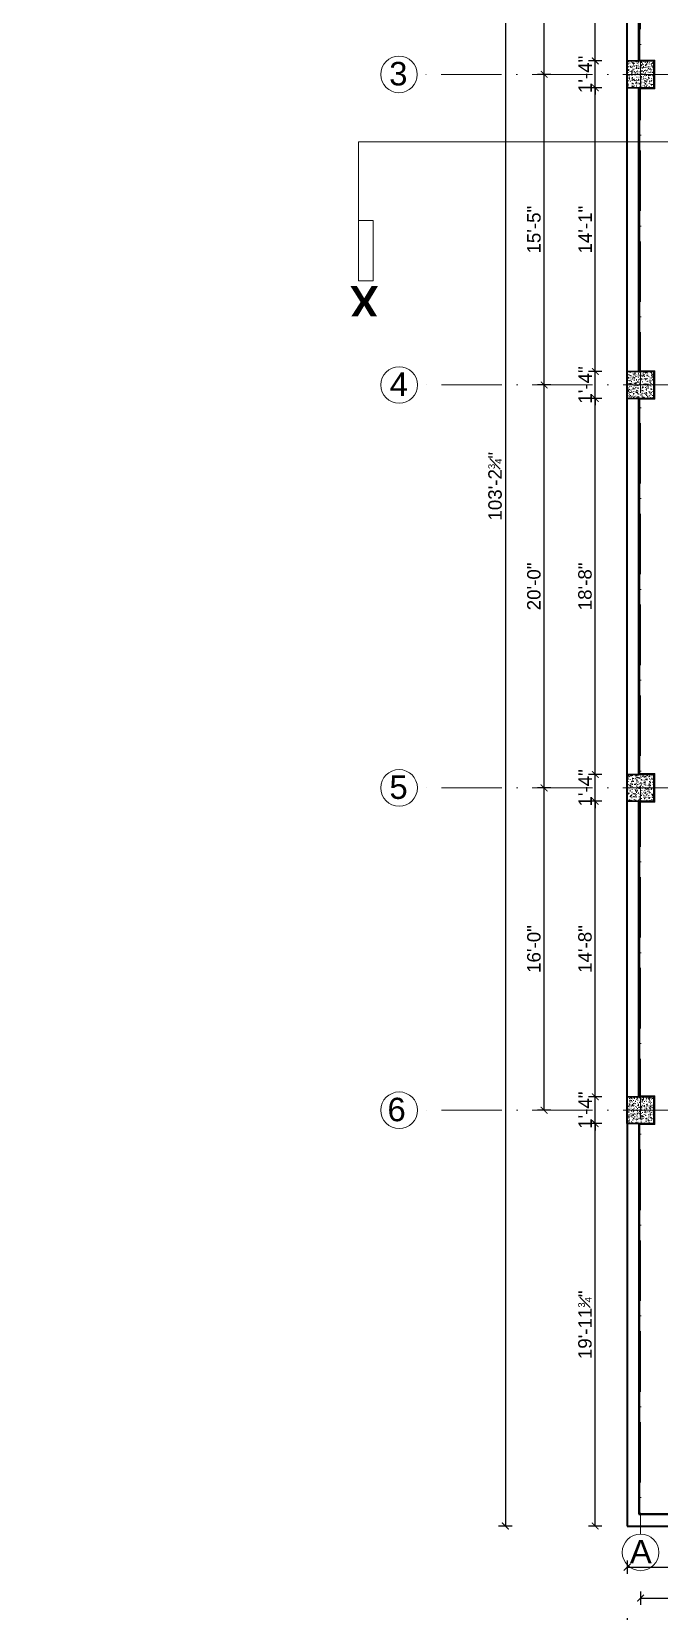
# Model space of a CAD drawing. Header units: inches. Extents: x 10755 to 33653, y -10992 to 10708.
# Drawn here: x 11744 to 12118, y 5936 to 6877 of the extents above; entities that cross this region are included whole.
import ezdxf

# ---------------------------------------------------------------- set-up
doc = ezdxf.new("R2010")
doc.units = ezdxf.units.IN
doc.header["$MEASUREMENT"] = 0
doc.linetypes.add('ACAD_ISO10W100', pattern=[18, 12, -3, 0, -3])
for name, color, linetype, lineweight in [('A-ANNO-SYMB', 6, 'Continuous', 9), ('centerline', 9, 'ACAD_ISO10W100', 5), ('col', 1, 'Continuous', 30), ('dim', 6, 'Continuous', 13), ('dimension center - 8', 134, 'Continuous', 13), ('dimension element- 8', 5, 'Continuous', 13), ('dimension overall - 8', 185, 'Continuous', 13), ('DIMINSION', 5, 'Continuous', 15), ('hatch', 33, 'Continuous', 5), ('hatch- rcc', 252, 'Continuous', 5), ('PLASTER', 50, 'Continuous', 9), ('SECTION LINE1', 6, 'Continuous', 18), ('title text 1', 113, 'Continuous', 25), ('wall', 1, 'Continuous', 35)]:
    doc.layers.add(name, color=color, linetype=linetype, lineweight=lineweight)
doc.layers.add('T-TEXT', color=230, linetype='Continuous')
doc.layers.get('DIMINSION').off()
doc.styles.add('Prajwal', font='stylu.ttf', dxfattribs={"height": 9})
doc.styles.get("Standard").update_dxf_attribs({"font": 'arial.ttf'})
doc.styles.add('suren', font='times.ttf', dxfattribs={"height": 4})
doc.dimstyles.new('S8', dxfattribs={"dimscale": 8, "dimtxt": 1, "dimasz": 0.5, "dimexe": 0.5, "dimexo": 0.5, "dimgap": 0.25, "dimtad": 1, "dimzin": 3, "dimdsep": 46, "dimlunit": 4, "dimtxsty": 'Standard', "dimblk": 'ARCHTICK', "dimcen": 0, "dimclrd": 256, "dimclre": 256, "dimclrt": 6, "dimadec": 0, "dimazin": 0, "dimtfac": 0.5, "dimtix": 1, "dimtmove": 1, "dimatfit": 3, "dimfxl": 0.5, "dimfxlon": 1, "dimfrac": 1, "dimtolj": 1, "dimtzin": 0, "dimarcsym": 1})

# ---------------------------------------------------------------- blocks, each defined once
blk = doc.blocks.new('ETERWEWE')
at = {"layer": 'hatch- rcc', "linetype": 'Continuous', "ltscale": 30}
h = blk.add_hatch(dxfattribs=at)
h.set_pattern_fill('AR-CONC', color=256, scale=0.5, style=0)
h.set_pattern_definition([(50, (0, 0), (3.586300913, -0.313760675), [0.375, -4.125]), (355, (0, 0), (-0.69375667, 3.76096067), [0.3, -3.3]), (100.4514445, (0.299, -0.026), (2.89254423, 3.447199955), [0.31870096, -3.50571056]), (46.1842, (0, 1), (5.33620665, -0.8275964), [0.5625, -6.1875]), (96.6356355, (0.4447, 0.931), (4.67330973, 4.870593), [0.47805171, -5.2585688]), (351.184164, (0, 1), (4.67330973, 4.870593), [0.45, -4.95]), (21, (0.5, 0.75), (2.98453526, -2.013094453), [0.375, -4.125]), (326, (0.5, 0.75), (1.21657666, 3.625750225), [0.3, -3.3]), (71.4514447, (0.7487, 0.5822), (4.20111188, 1.612655764), [0.31870095, -3.50571056]), (37.5, (0, 0), (0.060799277, 1.664469269), [0, -3.26, 0, -3.35, 0, -3.3125]), (7.5, (0, 0), (1.315347687, 1.97205856), [0, -1.91, 0, -3.185, 0, -1.2625]), (327.5, (-1.115, 0), (2.669112181, -0.112774359), [0, -1.25, 0, -3.9, 0, -5.175]), (317.5, (-1.615, 0), (2.915930847, 0.50052491), [0, -1.625, 0, -2.59, 0, -3.675])])
h.paths.add_polyline_path([(159423.23, -3794.58), (159439.23, -3794.58), (159439.23, -3778.58), (159423.23, -3778.58)])
at = {"layer": 'col', "linetype": 'Continuous', "ltscale": 30}
blk.add_lwpolyline([(159423.23, -3794.58), (159423.23, -3778.58), (159439.23, -3778.58), (159439.23, -3794.58), (159423.23, -3794.58)], dxfattribs=at)
blk = doc.blocks.new('wewerrr')
at = {"layer": 'DIMINSION', "linetype": 'Continuous'}
for p in [(16886.62, -332.81), (16886.62, -332.81), (16886.62, -517.81), (16886.62, -517.81), (16886.62, -757.81), (16886.62, -757.81), (16886.62, -949.81), (16886.62, -949.81)]:
    blk.add_blockref('ETERWEWE', p, dxfattribs=at)
blk = doc.blocks.new('EWEWRTT')
at = {"layer": 'centerline', "ltscale": 3}
for p, q in [((176317.85, -3623.75), (176317.85, -4988.85)), ((176830.19, -4119.4), (176184.84, -4119.4)), ((176830.31, -4304.4), (176184.95, -4304.4)), ((176830.26, -4544.4), (176184.91, -4544.4)), ((176830.31, -4736.4), (176184.95, -4736.4))]:
    blk.add_line(p, q, dxfattribs=at)
at = {"layer": 'centerline', "linetype": 'Continuous'}
for centre in [(176173.93, -4119.4), (176174.04, -4304.4), (176174, -4544.4), (176174.04, -4736.4), (176317.85, -4999.76)]:
    blk.add_circle(centre, 10.91, dxfattribs=at)
at = {"layer": 'T-TEXT', "ltscale": 100, "char_height": 14, "width": 12.944, "style": 'suren'}
for s, insert, attachment_point in [('{\\fArial|b0|i0|c0|p34;3}', (176178.97, -4111.96), 3), ('{\\fArial|b0|i0|c0|p34;4}', (176179.29, -4296.96), 3), ('{\\fArial|b0|i0|c0|p34;5}', (176179.1, -4536.96), 3), ('{\\fArial|b0|i0|c0|p34;6}', (176177.94, -4728.96), 3), ('{\\fArial|b0|i0|c0|p34;A}', (176311.49, -4992.32), 1)]:
    blk.add_mtext(s, dxfattribs=dict(at, insert=insert, attachment_point=attachment_point))
blk = doc.blocks.new('Section - Section Head - Filled_1-22785-GROUND FLOOR PLAN')
at = {"layer": 'A-ANNO-SYMB'}
for p, q in [((-0.25, 0.354), (-0.604, 0)), ((-0.25, 0.354), (-0.427, 0.177)), ((-0.25, 0.354), (0.104, 0)), ((-0.604, 0), (-0.5, 0)), ((0, 0), (0.104, 0)), ((-0.5, 0), (-0.604, 0)), ((0, 0), (0.104, 0))]:
    blk.add_line(p, q, dxfattribs=at)
for start, end in [(360, 180), (180, 360)]:
    blk.add_arc((-0.25, 0), 0.25, start, end, dxfattribs=at)
blk = doc.blocks.new('ERWEWRTRT')
at = {"layer": 'SECTION LINE1', "linetype": 'Continuous', "ltscale": 30}
for p, q in [((177670.83, -4087.75), (177670.83, -4159.5)), ((177670.83, -4088.52), (177670.83, -4112.52)), ((176971.92, -4112.65), (176971.92, -4159.5)), ((176971.92, -4159.5), (177670.83, -4159.5))]:
    blk.add_line(p, q, dxfattribs=at)
blk.add_lwpolyline([(176971.92, -4112.65), (176980.68, -4112.65), (176980.68, -4076.65), (176971.92, -4076.65)], close=True, dxfattribs=at)
at = {"layer": 'SECTION LINE1', "linetype": 'Continuous', "ltscale": 30, "xscale": -48, "yscale": 48, "zscale": -48}
blk.add_blockref('Section - Section Head - Filled_1-22785-GROUND FLOOR PLAN', (177658.83, -4100.52), dxfattribs=at)
at = {"layer": 'title text 1', "char_height": 18, "width": 3.410605131648481e-13, "attachment_point": 9, "style": 'Prajwal'}
for insert in [(176983.7, -4073.49), (177680.19, -4078.13)]:
    blk.add_mtext('\\pi-24.83;{\\fArial|b1|i0|c0|p34;X}', dxfattribs=dict(at, insert=insert))
blk = doc.blocks.new('_ArchTick')
at = {"color": 0, "const_width": 0.15}
blk.add_lwpolyline([(-0.5, -0.5), (0.5, 0.5)], dxfattribs=at)
blk = doc.blocks.new('*D43')
at = {"layer": 'Defpoints', "lineweight": -2, "transparency": 16777216}
for p, q in [((12080.11, 6434.82), (12080.11, 6438.82)), ((12084.11, 6434.82), (12076.11, 6434.82)), ((12080.11, 6418.82), (12080.11, 6434.82)), ((12084.11, 6418.82), (12076.11, 6418.82)), ((12080.11, 6418.82), (12080.11, 6414.82))]:
    blk.add_line(p, q, dxfattribs=at)
at = {"layer": 'Defpoints', "color": 0, "transparency": 16777216}
for p in [(12080.11, 6434.82), (12099.09, 6434.82), (12099.09, 6418.82)]:
    blk.add_point(p, dxfattribs=at)
at = {"layer": 'Defpoints', "lineweight": -2, "transparency": 16777216, "xscale": 4, "yscale": 4, "zscale": 4}
for p, rotation in [((12080.11, 6434.82), 270), ((12080.11, 6418.82), 90)]:
    blk.add_blockref('_ArchTick', p, dxfattribs=dict(at, rotation=rotation))
at = {"layer": 'Defpoints', "color": 6, "transparency": 16777216, "insert": (12074.09, 6426.82), "char_height": 8, "attachment_point": 5, "rotation": 90}
blk.add_mtext('\\A1;1\'-4"', dxfattribs=at)
blk = doc.blocks.new('*D41')
at = {"layer": 'Defpoints', "color": 0, "transparency": 16777216}
for p in [(12080.11, 6242.82), (12099.09, 6242.82), (12099.09, 6226.82)]:
    blk.add_point(p, dxfattribs=at)
at = {"layer": 'dimension element- 8', "lineweight": -2, "transparency": 16777216}
for p, q in [((12084.11, 6242.82), (12076.11, 6242.82)), ((12080.11, 6242.82), (12080.11, 6246.82)), ((12080.11, 6226.82), (12080.11, 6242.82)), ((12084.11, 6226.82), (12076.11, 6226.82)), ((12080.11, 6226.82), (12080.11, 6222.82))]:
    blk.add_line(p, q, dxfattribs=at)
at = {"layer": 'dimension element- 8', "lineweight": -2, "transparency": 16777216, "xscale": 4, "yscale": 4, "zscale": 4}
for p, rotation in [((12080.11, 6242.82), 270), ((12080.11, 6226.82), 90)]:
    blk.add_blockref('_ArchTick', p, dxfattribs=dict(at, rotation=rotation))
at = {"layer": 'dimension element- 8', "color": 6, "transparency": 16777216, "insert": (12074.09, 6234.82), "char_height": 8, "attachment_point": 5, "rotation": 90}
blk.add_mtext('\\A1;1\'-4"', dxfattribs=at)
blk = doc.blocks.new('*D40')
at = {"layer": 'Defpoints', "color": 0, "transparency": 16777216}
for p in [(12080.11, 6226.82), (12099.09, 6226.82), (12099.09, 5987.15)]:
    blk.add_point(p, dxfattribs=at)
at = {"layer": 'dimension element- 8', "lineweight": -2, "transparency": 16777216}
for p, q in [((12084.11, 6226.82), (12076.11, 6226.82)), ((12080.11, 5987.15), (12080.11, 6226.82)), ((12084.11, 5987.15), (12076.11, 5987.15))]:
    blk.add_line(p, q, dxfattribs=at)
at = {"layer": 'dimension element- 8', "lineweight": -2, "transparency": 16777216, "xscale": 4, "yscale": 4, "zscale": 4}
for p, rotation in [((12080.11, 6226.82), 90), ((12080.11, 5987.15), 270)]:
    blk.add_blockref('_ArchTick', p, dxfattribs=dict(at, rotation=rotation))
at = {"layer": 'dimension element- 8', "color": 6, "transparency": 16777216, "insert": (12074, 6106.98), "char_height": 8, "attachment_point": 5, "rotation": 90}
blk.add_mtext('\\A1;19\'-11{\\H0.500000x;\\S3#4;}"', dxfattribs=at)
blk = doc.blocks.new('*D45')
at = {"layer": 'Defpoints', "lineweight": -2, "transparency": 16777216}
for p, q in [((12084.11, 6674.82), (12076.11, 6674.82)), ((12080.11, 6674.82), (12080.11, 6678.82)), ((12080.11, 6658.82), (12080.11, 6674.82)), ((12084.11, 6658.82), (12076.11, 6658.82)), ((12080.11, 6658.82), (12080.11, 6654.82))]:
    blk.add_line(p, q, dxfattribs=at)
at = {"layer": 'Defpoints', "color": 0, "transparency": 16777216}
for p in [(12080.11, 6674.82), (12099.09, 6674.82), (12099.09, 6658.82)]:
    blk.add_point(p, dxfattribs=at)
at = {"layer": 'Defpoints', "lineweight": -2, "transparency": 16777216, "xscale": 4, "yscale": 4, "zscale": 4}
for p, rotation in [((12080.11, 6674.82), 270), ((12080.11, 6658.82), 90)]:
    blk.add_blockref('_ArchTick', p, dxfattribs=dict(at, rotation=rotation))
at = {"layer": 'Defpoints', "color": 6, "transparency": 16777216, "insert": (12074.09, 6666.82), "char_height": 8, "attachment_point": 5, "rotation": 90}
blk.add_mtext('\\A1;1\'-4"', dxfattribs=at)
blk = doc.blocks.new('*D42')
at = {"layer": 'Defpoints', "color": 0, "transparency": 16777216}
for p in [(12080.11, 6418.82), (12099.09, 6418.82), (12099.09, 6242.82)]:
    blk.add_point(p, dxfattribs=at)
at = {"layer": 'dimension element- 8', "lineweight": -2, "transparency": 16777216}
for p, q in [((12084.11, 6418.82), (12076.11, 6418.82)), ((12080.11, 6242.82), (12080.11, 6418.82)), ((12084.11, 6242.82), (12076.11, 6242.82))]:
    blk.add_line(p, q, dxfattribs=at)
at = {"layer": 'dimension element- 8', "lineweight": -2, "transparency": 16777216, "xscale": 4, "yscale": 4, "zscale": 4}
for p, rotation in [((12080.11, 6418.82), 90), ((12080.11, 6242.82), 270)]:
    blk.add_blockref('_ArchTick', p, dxfattribs=dict(at, rotation=rotation))
at = {"layer": 'dimension element- 8', "color": 6, "transparency": 16777216, "insert": (12074.02, 6330.82), "char_height": 8, "attachment_point": 5, "rotation": 90}
blk.add_mtext('\\A1;14\'-8"', dxfattribs=at)
blk = doc.blocks.new('*D47')
at = {"layer": 'Defpoints', "lineweight": -2, "transparency": 16777216}
for p, q in [((12080.11, 6859.82), (12080.11, 6863.82)), ((12084.11, 6859.82), (12076.11, 6859.82)), ((12080.11, 6843.82), (12080.11, 6859.82)), ((12084.11, 6843.82), (12076.11, 6843.82)), ((12080.11, 6843.82), (12080.11, 6839.82))]:
    blk.add_line(p, q, dxfattribs=at)
at = {"layer": 'Defpoints', "color": 0, "transparency": 16777216}
for p in [(12080.11, 6859.82), (12099.09, 6859.82), (12099.09, 6843.82)]:
    blk.add_point(p, dxfattribs=at)
at = {"layer": 'Defpoints', "lineweight": -2, "transparency": 16777216, "xscale": 4, "yscale": 4, "zscale": 4}
for p, rotation in [((12080.11, 6859.82), 270), ((12080.11, 6843.82), 90)]:
    blk.add_blockref('_ArchTick', p, dxfattribs=dict(at, rotation=rotation))
at = {"layer": 'Defpoints', "color": 6, "transparency": 16777216, "insert": (12074.09, 6851.82), "char_height": 8, "attachment_point": 5, "rotation": 90}
blk.add_mtext('\\A1;1\'-4"', dxfattribs=at)
blk = doc.blocks.new('*D44')
at = {"layer": 'Defpoints', "color": 0, "transparency": 16777216}
for p in [(12080.11, 6658.82), (12099.09, 6658.82), (12099.09, 6434.82)]:
    blk.add_point(p, dxfattribs=at)
at = {"layer": 'dimension element- 8', "lineweight": -2, "transparency": 16777216}
for p, q in [((12084.11, 6658.82), (12076.11, 6658.82)), ((12080.11, 6434.82), (12080.11, 6658.82)), ((12084.11, 6434.82), (12076.11, 6434.82))]:
    blk.add_line(p, q, dxfattribs=at)
at = {"layer": 'dimension element- 8', "lineweight": -2, "transparency": 16777216, "xscale": 4, "yscale": 4, "zscale": 4}
for p, rotation in [((12080.11, 6658.82), 90), ((12080.11, 6434.82), 270)]:
    blk.add_blockref('_ArchTick', p, dxfattribs=dict(at, rotation=rotation))
at = {"layer": 'dimension element- 8', "color": 6, "transparency": 16777216, "insert": (12074.02, 6546.82), "char_height": 8, "attachment_point": 5, "rotation": 90}
blk.add_mtext('\\A1;18\'-8"', dxfattribs=at)
blk = doc.blocks.new('*D46')
at = {"layer": 'Defpoints', "color": 0, "transparency": 16777216}
for p in [(12080.11, 6843.82), (12099.09, 6843.82), (12099.09, 6674.82)]:
    blk.add_point(p, dxfattribs=at)
at = {"layer": 'dimension element- 8', "lineweight": -2, "transparency": 16777216}
for p, q in [((12084.11, 6843.82), (12076.11, 6843.82)), ((12080.11, 6674.82), (12080.11, 6843.82)), ((12084.11, 6674.82), (12076.11, 6674.82))]:
    blk.add_line(p, q, dxfattribs=at)
at = {"layer": 'dimension element- 8', "lineweight": -2, "transparency": 16777216, "xscale": 4, "yscale": 4, "zscale": 4}
for p, rotation in [((12080.11, 6843.82), 90), ((12080.11, 6674.82), 270)]:
    blk.add_blockref('_ArchTick', p, dxfattribs=dict(at, rotation=rotation))
at = {"layer": 'dimension element- 8', "color": 6, "transparency": 16777216, "insert": (12074.09, 6759.32), "char_height": 8, "attachment_point": 5, "rotation": 90}
blk.add_mtext('\\A1;14\'-1"', dxfattribs=at)
blk = doc.blocks.new('*D52')
at = {"layer": 'Defpoints', "color": 0, "transparency": 16777216}
for p in [(12049.65, 6426.82), (12099.09, 6426.82), (12099.09, 6234.82)]:
    blk.add_point(p, dxfattribs=at)
at = {"layer": 'dimension center - 8', "lineweight": -2, "transparency": 16777216}
for p, q in [((12053.65, 6426.82), (12045.65, 6426.82)), ((12049.65, 6234.82), (12049.65, 6426.82)), ((12053.65, 6234.82), (12045.65, 6234.82))]:
    blk.add_line(p, q, dxfattribs=at)
at = {"layer": 'dimension center - 8', "lineweight": -2, "transparency": 16777216, "xscale": 4, "yscale": 4, "zscale": 4}
for p, rotation in [((12049.65, 6426.82), 90), ((12049.65, 6234.82), 270)]:
    blk.add_blockref('_ArchTick', p, dxfattribs=dict(at, rotation=rotation))
at = {"layer": 'dimension center - 8', "color": 6, "transparency": 16777216, "insert": (12043.57, 6330.82), "char_height": 8, "attachment_point": 5, "rotation": 90}
blk.add_mtext('\\A1;16\'-0"', dxfattribs=at)
blk = doc.blocks.new('*D48')
at = {"layer": 'Defpoints', "color": 0, "transparency": 16777216}
for p in [(12080.11, 7059.82), (12099.09, 7059.82), (12099.09, 6859.82)]:
    blk.add_point(p, dxfattribs=at)
at = {"layer": 'dimension element- 8', "lineweight": -2, "transparency": 16777216}
for p, q in [((12084.11, 7059.82), (12076.11, 7059.82)), ((12080.11, 6859.82), (12080.11, 7059.82)), ((12084.11, 6859.82), (12076.11, 6859.82))]:
    blk.add_line(p, q, dxfattribs=at)
at = {"layer": 'dimension element- 8', "lineweight": -2, "transparency": 16777216, "xscale": 4, "yscale": 4, "zscale": 4}
for p, rotation in [((12080.11, 7059.82), 90), ((12080.11, 6859.82), 270)]:
    blk.add_blockref('_ArchTick', p, dxfattribs=dict(at, rotation=rotation))
at = {"layer": 'dimension element- 8', "color": 6, "transparency": 16777216, "insert": (12074.02, 6959.82), "char_height": 8, "attachment_point": 5, "rotation": 90}
blk.add_mtext('\\A1;16\'-8"', dxfattribs=at)
blk = doc.blocks.new('*D55')
at = {"layer": 'Defpoints', "color": 0, "transparency": 16777216}
for p in [(12049.65, 7067.82), (12099.09, 7067.82), (12099.09, 6851.82)]:
    blk.add_point(p, dxfattribs=at)
at = {"layer": 'dimension center - 8', "lineweight": -2, "transparency": 16777216}
for p, q in [((12053.65, 7067.82), (12045.65, 7067.82)), ((12049.65, 6851.82), (12049.65, 7067.82)), ((12053.65, 6851.82), (12045.65, 6851.82))]:
    blk.add_line(p, q, dxfattribs=at)
at = {"layer": 'dimension center - 8', "lineweight": -2, "transparency": 16777216, "xscale": 4, "yscale": 4, "zscale": 4}
for p, rotation in [((12049.65, 7067.82), 90), ((12049.65, 6851.82), 270)]:
    blk.add_blockref('_ArchTick', p, dxfattribs=dict(at, rotation=rotation))
at = {"layer": 'dimension center - 8', "color": 6, "transparency": 16777216, "insert": (12043.57, 6959.82), "char_height": 8, "attachment_point": 5, "rotation": 90}
blk.add_mtext('\\A1;18\'-0"', dxfattribs=at)
blk = doc.blocks.new('*D53')
at = {"layer": 'Defpoints', "color": 0, "transparency": 16777216}
for p in [(12049.65, 6666.82), (12099.09, 6666.82), (12099.09, 6426.82)]:
    blk.add_point(p, dxfattribs=at)
at = {"layer": 'dimension center - 8', "lineweight": -2, "transparency": 16777216}
for p, q in [((12053.65, 6666.82), (12045.65, 6666.82)), ((12049.65, 6426.82), (12049.65, 6666.82)), ((12053.65, 6426.82), (12045.65, 6426.82))]:
    blk.add_line(p, q, dxfattribs=at)
at = {"layer": 'dimension center - 8', "lineweight": -2, "transparency": 16777216, "xscale": 4, "yscale": 4, "zscale": 4}
for p, rotation in [((12049.65, 6666.82), 90), ((12049.65, 6426.82), 270)]:
    blk.add_blockref('_ArchTick', p, dxfattribs=dict(at, rotation=rotation))
at = {"layer": 'dimension center - 8', "color": 6, "transparency": 16777216, "insert": (12043.57, 6546.82), "char_height": 8, "attachment_point": 5, "rotation": 90}
blk.add_mtext('\\A1;20\'-0"', dxfattribs=at)
blk = doc.blocks.new('*D54')
at = {"layer": 'Defpoints', "color": 0, "transparency": 16777216}
for p in [(12049.65, 6851.82), (12099.09, 6851.82), (12099.09, 6666.82)]:
    blk.add_point(p, dxfattribs=at)
at = {"layer": 'dimension center - 8', "lineweight": -2, "transparency": 16777216}
for p, q in [((12053.65, 6851.82), (12045.65, 6851.82)), ((12049.65, 6666.82), (12049.65, 6851.82)), ((12053.65, 6666.82), (12045.65, 6666.82))]:
    blk.add_line(p, q, dxfattribs=at)
at = {"layer": 'dimension center - 8', "lineweight": -2, "transparency": 16777216, "xscale": 4, "yscale": 4, "zscale": 4}
for p, rotation in [((12049.65, 6851.82), 90), ((12049.65, 6666.82), 270)]:
    blk.add_blockref('_ArchTick', p, dxfattribs=dict(at, rotation=rotation))
at = {"layer": 'dimension center - 8', "color": 6, "transparency": 16777216, "insert": (12043.57, 6759.32), "char_height": 8, "attachment_point": 5, "rotation": 90}
blk.add_mtext('\\A1;15\'-5"', dxfattribs=at)
blk = doc.blocks.new('*D57')
at = {"layer": 'Defpoints', "color": 0, "transparency": 16777216}
for p in [(12099.09, 7225.82), (12026.54, 5987.15), (12099.09, 5987.15)]:
    blk.add_point(p, dxfattribs=at)
at = {"layer": 'dimension overall - 8', "lineweight": -2, "transparency": 16777216}
for p, q in [((12030.54, 7225.82), (12022.54, 7225.82)), ((12026.54, 7225.82), (12026.54, 5987.15)), ((12030.54, 5987.15), (12022.54, 5987.15))]:
    blk.add_line(p, q, dxfattribs=at)
at = {"layer": 'dimension overall - 8', "lineweight": -2, "transparency": 16777216, "xscale": 4, "yscale": 4, "zscale": 4}
for p, rotation in [((12026.54, 7225.82), 90), ((12026.54, 5987.15), 270)]:
    blk.add_blockref('_ArchTick', p, dxfattribs=dict(at, rotation=rotation))
at = {"layer": 'dimension overall - 8', "color": 6, "transparency": 16777216, "insert": (12020.43, 6606.48), "char_height": 8, "attachment_point": 5, "rotation": 90}
blk.add_mtext('\\A1;103\'-2{\\H0.500000x;\\S3#4;}"', dxfattribs=at)
blk = doc.blocks.new('*D737')
at = {"layer": 'Defpoints', "color": 0, "transparency": 16777216}
for p in [(12099.09, 5987.15), (12292.09, 5987.15), (12292.09, 5962.63)]:
    blk.add_point(p, dxfattribs=at)
at = {"layer": 'dimension element- 8', "lineweight": -2, "transparency": 16777216}
for p, q in [((12099.09, 5966.63), (12099.09, 5958.63)), ((12292.09, 5966.63), (12292.09, 5958.63)), ((12099.09, 5962.63), (12292.09, 5962.63))]:
    blk.add_line(p, q, dxfattribs=at)
at = {"layer": 'dimension element- 8', "lineweight": -2, "transparency": 16777216, "xscale": 4, "yscale": 4, "zscale": 4, "rotation": 180}
blk.add_blockref('_ArchTick', (12099.09, 5962.63), dxfattribs=at)
at = {"layer": 'dimension element- 8', "lineweight": -2, "transparency": 16777216, "xscale": 4, "yscale": 4, "zscale": 4}
blk.add_blockref('_ArchTick', (12292.09, 5962.63), dxfattribs=at)
at = {"layer": 'dimension element- 8', "color": 6, "transparency": 16777216, "insert": (12195.59, 5968.71), "char_height": 8, "attachment_point": 5}
blk.add_mtext('\\A1;16\'-1"', dxfattribs=at)
blk = doc.blocks.new('*D742')
at = {"layer": 'Defpoints', "color": 0, "transparency": 16777216}
for p in [(12107.09, 5980.56), (12284.09, 5980.56), (12284.09, 5944.19)]:
    blk.add_point(p, dxfattribs=at)
at = {"layer": 'dimension center - 8', "lineweight": -2, "transparency": 16777216}
for p, q in [((12107.09, 5948.19), (12107.09, 5940.19)), ((12284.09, 5948.19), (12284.09, 5940.19)), ((12107.09, 5944.19), (12284.09, 5944.19))]:
    blk.add_line(p, q, dxfattribs=at)
at = {"layer": 'dimension center - 8', "lineweight": -2, "transparency": 16777216, "xscale": 4, "yscale": 4, "zscale": 4, "rotation": 180}
blk.add_blockref('_ArchTick', (12107.09, 5944.19), dxfattribs=at)
at = {"layer": 'dimension center - 8', "lineweight": -2, "transparency": 16777216, "xscale": 4, "yscale": 4, "zscale": 4}
blk.add_blockref('_ArchTick', (12284.09, 5944.19), dxfattribs=at)
at = {"layer": 'dimension center - 8', "color": 6, "transparency": 16777216, "insert": (12195.59, 5950.28), "char_height": 8, "attachment_point": 5}
blk.add_mtext('\\A1;14\'-9"', dxfattribs=at)
blk = doc.blocks.new('*D744')
at = {"layer": 'Defpoints', "color": 0, "transparency": 16777216}
for p in [(12517.04, 6226.82), (12099.09, 5987.15), (12099.09, 5928.28)]:
    blk.add_point(p, dxfattribs=at)
at = {"layer": 'dimension overall - 8', "lineweight": -2, "transparency": 16777216}
for p, q in [((12099.09, 5932.28), (12099.09, 5924.28)), ((12517.04, 5932.28), (12517.04, 5924.28)), ((12517.04, 5928.28), (12099.09, 5928.28))]:
    blk.add_line(p, q, dxfattribs=at)
at = {"layer": 'dimension overall - 8', "lineweight": -2, "transparency": 16777216, "xscale": 4, "yscale": 4, "zscale": 4, "rotation": 180}
blk.add_blockref('_ArchTick', (12099.09, 5928.28), dxfattribs=at)
at = {"layer": 'dimension overall - 8', "lineweight": -2, "transparency": 16777216, "xscale": 4, "yscale": 4, "zscale": 4}
blk.add_blockref('_ArchTick', (12517.04, 5928.28), dxfattribs=at)
at = {"layer": 'dimension overall - 8', "color": 6, "transparency": 16777216, "insert": (12308.06, 5934.36), "char_height": 8, "attachment_point": 5}
blk.add_mtext('\\A1;34\'-10"', dxfattribs=at)
blk = doc.blocks.new('*D3622')
at = {"layer": 'Defpoints', "color": 0, "transparency": 16777216}
for p in [(10864.08, 6434.82), (31531.53, 6434.82), (31551.39, 6095.11)]:
    blk.add_point(p, dxfattribs=at)
at = {"layer": 'dim', "lineweight": -2, "transparency": 16777216}
for p, q in [((31527.53, 6434.82), (31535.53, 6434.82)), ((31531.53, 6095.11), (31531.53, 6434.82)), ((31535.53, 6095.11), (31527.53, 6095.11))]:
    blk.add_line(p, q, dxfattribs=at)
at = {"layer": 'dim', "lineweight": -2, "transparency": 16777216, "xscale": 4, "yscale": 4, "zscale": 4}
for p, rotation in [((31531.53, 6434.82), 90), ((31531.53, 6095.11), 270)]:
    blk.add_blockref('_ArchTick', p, dxfattribs=dict(at, rotation=rotation))
at = {"layer": 'dim', "color": 6, "transparency": 16777216, "insert": (31525.42, 6264.96), "char_height": 8, "attachment_point": 5, "rotation": 90}
blk.add_mtext('\\A1;28\'-3{\\H0.500000x;\\S3#4;}"', dxfattribs=at)
blk = doc.blocks.new('*D3627')
at = {"layer": 'Defpoints', "color": 0, "transparency": 16777216}
for p in [(31969.25, 7241.82), (11281.95, 6632.82), (31991.14, 6632.82)]:
    blk.add_point(p, dxfattribs=at)
at = {"layer": 'dim', "lineweight": -2, "transparency": 16777216}
for p, q in [((31987.14, 7241.82), (31995.14, 7241.82)), ((31991.14, 7241.82), (31991.14, 6632.82)), ((31987.14, 6632.82), (31995.14, 6632.82))]:
    blk.add_line(p, q, dxfattribs=at)
at = {"layer": 'dim', "lineweight": -2, "transparency": 16777216, "xscale": 4, "yscale": 4, "zscale": 4}
for p, rotation in [((31991.14, 7241.82), 90), ((31991.14, 6632.82), 270)]:
    blk.add_blockref('_ArchTick', p, dxfattribs=dict(at, rotation=rotation))
at = {"layer": 'dim', "color": 6, "transparency": 16777216, "insert": (31985.05, 6937.32), "char_height": 8, "attachment_point": 5, "rotation": 90}
blk.add_mtext('\\A1;50\'-9"', dxfattribs=at)

msp = doc.modelspace()

# ---------------------------------------------------------------- linework, layer by layer
at = {"layer": 'Defpoints'}
for points in [[(12106.089, 6859.819), (12115.089, 6859.819), (12115.089, 6843.819), (12106.089, 6843.819)], [(12106.089, 6674.819), (12115.089, 6674.819), (12115.089, 6658.819), (12106.089, 6658.819)], [(12106.089, 6434.819), (12115.089, 6434.819), (12115.089, 6418.819), (12106.089, 6418.819)], [(12106.089, 6226.819), (12115.089, 6226.819), (12115.089, 6242.819), (12106.089, 6242.819)]]:
    msp.add_lwpolyline(points, dxfattribs=at)
at = {"layer": 'PLASTER'}
msp.add_lwpolyline([(12284.589, 5994.65), (12106.589, 5994.65), (12106.589, 6226.319), (12115.589, 6226.319), (12115.589, 6243.319), (12106.589, 6243.319), (12106.589, 6418.319), (12115.589, 6418.319), (12115.589, 6435.319), (12106.589, 6435.319), (12106.589, 6658.319), (12115.589, 6658.319), (12115.589, 6675.319), (12106.589, 6675.319), (12106.589, 6843.319), (12115.589, 6843.319), (12115.589, 6860.319), (12106.589, 6860.319), (12106.589, 7059.319)], dxfattribs=at)
at = {"layer": 'wall', "linetype": 'Continuous', "ltscale": 30}
for p, q in [((12099.089, 6226.819), (12099.089, 7225.819)), ((12106.089, 6859.819), (12106.089, 7059.819)), ((12106.089, 6674.819), (12106.089, 6843.819)), ((12106.089, 6434.819), (12106.089, 6658.819)), ((12106.089, 6242.819), (12106.089, 6418.819)), ((12099.089, 6226.819), (12099.089, 5987.15)), ((12106.089, 6226.819), (12106.089, 5994.15)), ((12099.089, 5987.15), (12292.089, 5987.15)), ((12106.089, 5994.15), (12285.089, 5994.15))]:
    msp.add_line(p, q, dxfattribs=at)

# ---------------------------------------------------------------- block references
at = {"layer": 'hatch', "linetype": 'Continuous'}
msp.add_blockref('EWEWRTT', (-164210.76, 10971.215), dxfattribs=at)
at = {"layer": 'wall', "linetype": 'Continuous'}
msp.add_blockref('wewerrr', (-164210.76, 10971.215), dxfattribs=at)
at = {"layer": 'wall', "linetype": 'Continuous', "xscale": -1, "rotation": 180}
msp.add_blockref('ERWEWRTRT', (-165032.862, 2652.205), dxfattribs=at)

# ---------------------------------------------------------------- dimensions: what is measured, and where the dimension line sits
at = {"layer": 'Defpoints'}
for base, p1, p2, picture, middle in [((12080.109, 6859.819), (12099.089, 6843.819), (12099.089, 6859.819), '*D47', (12074.092, 6851.819)), ((12080.109, 6674.819), (12099.089, 6658.819), (12099.089, 6674.819), '*D45', (12074.092, 6666.819)), ((12080.109, 6434.819), (12099.089, 6418.819), (12099.089, 6434.819), '*D43', (12074.092, 6426.819))]:
    dim = msp.add_linear_dim(base=base, p1=p1, p2=p2, angle=90, dimstyle='S8', dxfattribs=at)
    dim.commit()
    dim.dimension.update_dxf_attribs({"geometry": picture, "text_midpoint": middle})
at = {"layer": 'dim'}
for base, p1, p2, angle, picture, middle in [((31991.136, 6632.82), (31969.254, 7241.819), (11281.953, 6632.82), 90, '*D3627', (31985.051, 6937.319)), ((31531.53, 6434.819), (31551.386, 6095.11), (10864.084, 6434.819), 270, '*D3622', (31525.415, 6264.964))]:
    dim = msp.add_linear_dim(base=base, p1=p1, p2=p2, angle=angle, dimstyle='S8', dxfattribs=at)
    dim.commit()
    dim.dimension.update_dxf_attribs({"geometry": picture, "text_midpoint": middle})
at = {"layer": 'dimension center - 8'}
for base, p1, p2, picture, middle in [((12049.651, 7067.819), (12099.089, 6851.819), (12099.089, 7067.819), '*D55', (12043.566, 6959.819)), ((12049.651, 6851.819), (12099.089, 6666.819), (12099.089, 6851.819), '*D54', (12043.566, 6759.319)), ((12049.651, 6666.819), (12099.089, 6426.819), (12099.089, 6666.819), '*D53', (12043.566, 6546.819)), ((12049.651, 6426.819), (12099.089, 6234.819), (12099.089, 6426.819), '*D52', (12043.566, 6330.819))]:
    dim = msp.add_linear_dim(base=base, p1=p1, p2=p2, angle=90, dimstyle='S8', dxfattribs=at)
    dim.commit()
    dim.dimension.update_dxf_attribs({"geometry": picture, "text_midpoint": middle})
dim = msp.add_linear_dim(base=(12284.089, 5944.194), p1=(12107.089, 5980.557), p2=(12284.089, 5980.557), dimstyle='S8', dxfattribs=at)
dim.commit()
dim.dimension.update_dxf_attribs({"geometry": '*D742', "text_midpoint": (12195.589, 5950.279)})
at = {"layer": 'dimension element- 8'}
for base, p1, p2, picture, middle in [((12080.109, 7059.819), (12099.089, 6859.819), (12099.089, 7059.819), '*D48', (12074.024, 6959.819)), ((12080.109, 6843.819), (12099.089, 6674.819), (12099.089, 6843.819), '*D46', (12074.092, 6759.319)), ((12080.109, 6658.819), (12099.089, 6434.819), (12099.089, 6658.819), '*D44', (12074.024, 6546.819)), ((12080.109, 6418.819), (12099.089, 6242.819), (12099.089, 6418.819), '*D42', (12074.024, 6330.819)), ((12080.109, 6242.819), (12099.089, 6226.819), (12099.089, 6242.819), '*D41', (12074.092, 6234.819)), ((12080.109, 6226.819), (12099.089, 5987.15), (12099.089, 6226.819), '*D40', (12073.997, 6106.984))]:
    dim = msp.add_linear_dim(base=base, p1=p1, p2=p2, angle=90, dimstyle='S8', dxfattribs=at)
    dim.commit()
    dim.dimension.update_dxf_attribs({"geometry": picture, "text_midpoint": middle})
dim = msp.add_linear_dim(base=(12292.089, 5962.626), p1=(12099.089, 5987.15), p2=(12292.089, 5987.15), dimstyle='S8', dxfattribs=at)
dim.commit()
dim.dimension.update_dxf_attribs({"geometry": '*D737', "text_midpoint": (12195.589, 5968.71)})
at = {"layer": 'dimension overall - 8'}
dim = msp.add_linear_dim(base=(12026.54, 5987.15), p1=(12099.089, 7225.819), p2=(12099.089, 5987.15), angle=90, dimstyle='S8', dxfattribs=at)
dim.commit()
dim.dimension.update_dxf_attribs({"geometry": '*D57', "text_midpoint": (12020.426, 6606.484)})
dim = msp.add_linear_dim(base=(12099.089, 5928.277), p1=(12517.036, 6226.819), p2=(12099.089, 5987.15), dimstyle='S8', dxfattribs=at)
dim.commit()
dim.dimension.update_dxf_attribs({"geometry": '*D744', "text_midpoint": (12308.062, 5934.364)})

doc.saveas('drawing.dxf')
